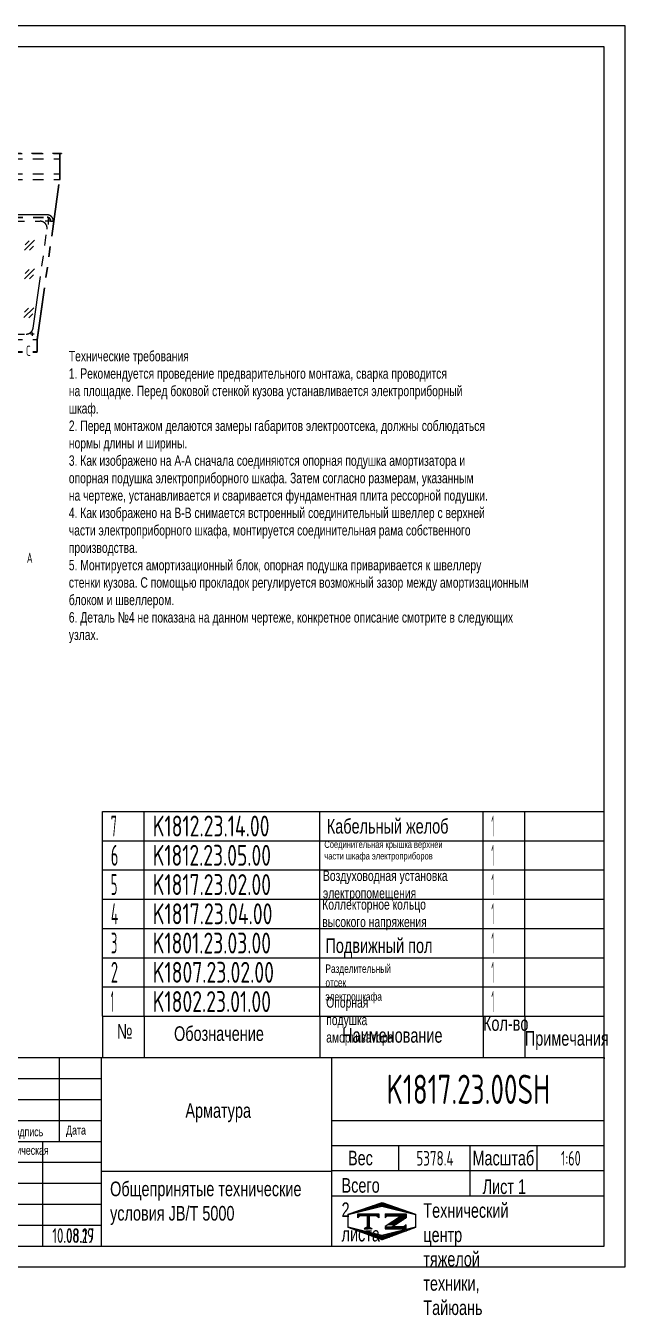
# Model space of a CAD drawing. Header units: millimetres. Extents: x 0 to 25200, y -693 to 17820.
# Drawn here: x 16600 to 25200, y -693 to 17820 of the extents above; entities that cross this region are included whole.
import ezdxf
from ezdxf.enums import TextEntityAlignment as Align

# ---------------------------------------------------------------- set-up
doc = ezdxf.new("R2010")
doc.units = ezdxf.units.MM
doc.header["$LTSCALE"] = 600
for name, pattern in [('F', [0.75, 0.5, -0.25]), ('G', [2, 1.25, -0.25, 0.25, -0.25]), ('K', [2.5, 1.25, -0.25, 0.25, -0.25, 0.25, -0.25])]:
    doc.linetypes.add(name, pattern=pattern)
for name, color, linetype in [('01', 7, 'Continuous'), ('02', 1, 'Continuous'), ('04', 2, 'F'), ('05', 4, 'G'), ('07', 6, 'K'), ('11', 3, 'Continuous'), ('THICK', 7, 'Continuous')]:
    doc.layers.add(name, color=color, linetype=linetype)
doc.styles.get("Standard").update_dxf_attribs({"font": 'isocp', "width": 0.707, "bigfont": 'intecad.shx'})

# ---------------------------------------------------------------- blocks, each defined once
blk = doc.blocks.new('SJSW')
at = {"layer": '07', "color": 6, "linetype": 'K'}
for p, q in [((36804, 36934), (41432, 36934)), ((36804, 36934), (36804, 36929)), ((36819, 36929), (36804, 36929)), ((36819, 34083), (36819, 36929)), ((36819, 36929), (41407, 36929)), ((36824, 34073), (36824, 36929)), ((36824, 36849), (41407, 36849)), ((41407, 36554), (41407, 36929)), ((41407, 36929), (41412, 36929)), ((41412, 36554), (41412, 36929)), ((41412, 36929), (41432, 36929)), ((41432, 36934), (41432, 36929)), ((36824, 36634), (41407, 36634)), ((36824, 36554), (41407, 36554)), ((41084, 34254), (41407, 36555)), ((41089, 34253), (41412, 36554)), ((41407, 36555), (41412, 36555)), ((38488, 35956), (38448, 35956)), ((38538, 36046), (39888, 36046)), ((38538, 36011), (39888, 36011)), ((38538, 36006), (39888, 36006)), ((39748, 35953), (38678, 35953)), ((39938, 35956), (39978, 35956)), ((40107, 35954), (39999, 35954)), ((40077, 35957), (40037, 35957)), ((40053, 36008), (40053, 35900)), ((41226, 36047), (40127, 36047)), ((40127, 36012), (41226, 36012)), ((40127, 36007), (41226, 36007)), ((40153, 35954), (41127, 35954)), ((41287, 35954), (41198, 35954)), ((41242, 35998), (41242, 35909)), ((41276, 35957), (41316, 35957)), ((38538, 35193), (38538, 35813)), ((38578, 35193), (38578, 35813)), ((39748, 35913), (38678, 35913)), ((39848, 35193), (39848, 35813)), ((39888, 35193), (39888, 35813)), ((40053, 35854), (40053, 34433)), ((40212, 35618), (40354, 35760)), ((40219, 35696), (40277, 35753)), ((41026, 34420), (41226, 35840)), ((40281, 35617), (40339, 35674)), ((40903, 35540), (41045, 35681)), ((40910, 35617), (40967, 35675)), ((40972, 35538), (41030, 35595)), ((40212, 35123), (40354, 35264)), ((40219, 35200), (40277, 35258)), ((40281, 35121), (40339, 35179)), ((40903, 35128), (41045, 35269)), ((40910, 35205), (40967, 35263)), ((40972, 35126), (41030, 35184)), ((38678, 35093), (39748, 35093)), ((38678, 35053), (39748, 35053)), ((40204, 34565), (40346, 34706)), ((40211, 34642), (40269, 34700)), ((40273, 34563), (40331, 34620)), ((40895, 34570), (41036, 34711)), ((40902, 34647), (40959, 34705)), ((40964, 34568), (41022, 34625)), ((36824, 34254), (41084, 34254)), ((40153, 34334), (40927, 34334)), ((41039, 34334), (40989, 34334)), ((41014, 34359), (41014, 34309)), ((41084, 34074), (41084, 34253)), ((41084, 34253), (41089, 34253)), ((41089, 34084), (41089, 34253)), ((36824, 34083), (36819, 34083)), ((36824, 34083), (41089, 34083)), ((36824, 34073), (41084, 34073))]:
    blk.add_line(p, q, dxfattribs=at)
for centre, radius, start, end in [((38538, 35956), 90, 90, 180), ((38538, 35956), 55, 90, 180), ((38538, 35956), 50, 90, 180), ((38678, 35813), 140, 90, 180), ((39748, 35813), 140, 0, 90), ((39888, 35956), 90, 0, 90), ((39888, 35956), 55, 0, 90), ((39888, 35956), 50, 0, 90), ((40127, 35957), 90, 90, 180), ((40153, 35854), 100, 90, 180), ((40127, 35957), 55, 90, 180), ((40127, 35957), 50, 90, 180), ((41127, 35854), 100, 352, 90), ((41226, 35957), 90, 0, 90), ((41226, 35957), 55, 0, 90), ((41226, 35957), 50, 0, 90), ((38678, 35813), 100, 90, 180), ((39748, 35813), 100, 0, 90), ((38678, 35193), 140, 180, 270), ((38678, 35193), 100, 180, 270), ((39748, 35193), 100, 270, 0), ((39748, 35193), 140, 270, 0), ((40153, 34434), 100, 180, 270), ((40927, 34434), 100, 270.0607, 351.8588)]:
    blk.add_arc(centre, radius, start, end, dxfattribs=at)
blk = doc.blocks.new('HS223')
at = {"layer": '01'}
blk.add_blockref('SJSW', (5875, 2925), dxfattribs=at)
blk = doc.blocks.new('*U968')
at = {"layer": '01'}
for points in [[(415, 292), (25, 292)], [(25, 292), (25, 5)], [(415, 5), (415, 292)], [(25, 5), (415, 5)]]:
    blk.add_lwpolyline(points, dxfattribs=at)
at = {"layer": '02'}
for points in [[(420, 297), (0, 297)], [(0, 297), (0, 0)], [(420, 0), (420, 297)], [(0, 0), (420, 0)]]:
    blk.add_lwpolyline(points, dxfattribs=at)
blk = doc.blocks.new('*U971')
at = {"layer": '01'}
for p, q in [((0, -420), (0, 0)), ((7200, -420), (7200, 0))]:
    blk.add_line(p, q, dxfattribs=at)
at = {"layer": '02'}
for p, q in [((0, 0), (600, 0)), ((600, -420), (600, 0)), ((600, 0), (3120, 0)), ((3120, -420), (3120, 0)), ((3120, 0), (5460, 0)), ((5460, -420), (5460, 0)), ((5460, 0), (6060, 0)), ((6060, -420), (6060, 0)), ((6060, 0), (7200, 0))]:
    blk.add_line(p, q, dxfattribs=at)
blk = doc.blocks.new('*U972')
at = {"layer": '01'}
for p, q in [((0, -420), (0, 0)), ((7200, -420), (7200, 0))]:
    blk.add_line(p, q, dxfattribs=at)
at = {"layer": '02'}
for p, q in [((0, 0), (600, 0)), ((600, -420), (600, 0)), ((600, 0), (3120, 0)), ((3120, -420), (3120, 0)), ((3120, 0), (5460, 0)), ((5460, -420), (5460, 0)), ((5460, 0), (6060, 0)), ((6060, -420), (6060, 0)), ((6060, 0), (7200, 0))]:
    blk.add_line(p, q, dxfattribs=at)
blk = doc.blocks.new('*U973')
at = {"layer": '01'}
for p, q in [((0, -420), (0, 0)), ((7200, -420), (7200, 0))]:
    blk.add_line(p, q, dxfattribs=at)
at = {"layer": '02'}
for p, q in [((0, 0), (600, 0)), ((600, -420), (600, 0)), ((600, 0), (3120, 0)), ((3120, -420), (3120, 0)), ((3120, 0), (5460, 0)), ((5460, -420), (5460, 0)), ((5460, 0), (6060, 0)), ((6060, -420), (6060, 0)), ((6060, 0), (7200, 0))]:
    blk.add_line(p, q, dxfattribs=at)
blk = doc.blocks.new('*U974')
at = {"layer": '01'}
for p, q in [((0, -420), (0, 0)), ((7200, -420), (7200, 0))]:
    blk.add_line(p, q, dxfattribs=at)
at = {"layer": '02'}
for p, q in [((0, 0), (600, 0)), ((600, -420), (600, 0)), ((600, 0), (3120, 0)), ((3120, -420), (3120, 0)), ((3120, 0), (5460, 0)), ((5460, -420), (5460, 0)), ((5460, 0), (6060, 0)), ((6060, -420), (6060, 0)), ((6060, 0), (7200, 0))]:
    blk.add_line(p, q, dxfattribs=at)
blk = doc.blocks.new('*U975')
at = {"layer": '01'}
for p, q in [((0, -420), (0, 0)), ((7200, -420), (7200, 0))]:
    blk.add_line(p, q, dxfattribs=at)
at = {"layer": '02'}
for p, q in [((0, 0), (600, 0)), ((600, -420), (600, 0)), ((600, 0), (3120, 0)), ((3120, -420), (3120, 0)), ((3120, 0), (5460, 0)), ((5460, -420), (5460, 0)), ((5460, 0), (6060, 0)), ((6060, -420), (6060, 0)), ((6060, 0), (7200, 0))]:
    blk.add_line(p, q, dxfattribs=at)
blk = doc.blocks.new('*U976')
at = {"layer": '01'}
for p, q in [((0, -420), (0, 0)), ((7200, -420), (7200, 0))]:
    blk.add_line(p, q, dxfattribs=at)
at = {"layer": '02'}
for p, q in [((0, 0), (600, 0)), ((600, -420), (600, 0)), ((600, 0), (3120, 0)), ((3120, -420), (3120, 0)), ((3120, 0), (5460, 0)), ((5460, -420), (5460, 0)), ((5460, 0), (6060, 0)), ((6060, -420), (6060, 0)), ((6060, 0), (7200, 0))]:
    blk.add_line(p, q, dxfattribs=at)
blk = doc.blocks.new('*U977')
at = {"layer": '01'}
for p, q in [((0, -420), (0, 0)), ((0, 0), (600, 0)), ((600, 0), (3120, 0)), ((3120, 0), (5460, 0)), ((5460, 0), (6060, 0)), ((6060, 0), (7200, 0)), ((7200, -420), (7200, 0))]:
    blk.add_line(p, q, dxfattribs=at)
at = {"layer": '02'}
for p, q in [((600, -420), (600, 0)), ((3120, -420), (3120, 0)), ((5460, -420), (5460, 0)), ((6060, -420), (6060, 0))]:
    blk.add_line(p, q, dxfattribs=at)
blk = doc.blocks.new('*X981')
at = {"color": 0}
for p, q in [((127.06, 7.8), (132.06, 7.8)), ((127.06, 7.5), (132.06, 7.5)), ((127.06, 7.2), (127.32, 7.2)), ((129.23, 6.3), (131.04, 6.3)), ((129.7, 6.6), (131.51, 6.6)), ((130.16, 6.9), (131.98, 6.9)), ((130.62, 7.2), (132.06, 7.2)), ((127.84, 5.4), (129.64, 5.4)), ((128.3, 5.7), (130.1, 5.7)), ((128.77, 6), (130.57, 6))]:
    blk.add_line(p, q, dxfattribs=at)
blk = doc.blocks.new('*X982')
at = {"color": 0}
for p, q in [((127.06, 4.8), (132.06, 4.8)), ((127.06, 4.5), (132.06, 4.5)), ((131.84, 5.1), (132.06, 5.1))]:
    blk.add_line(p, q, dxfattribs=at)
blk = doc.blocks.new('*X980')
at = {"color": 0}
for p, q in [((122.34, 4.5), (123.72, 4.5)), ((122.82, 4.8), (123.24, 4.8))]:
    blk.add_line(p, q, dxfattribs=at)
blk = doc.blocks.new('*X979')
at = {"color": 0}
for p, q in [((120.53, 7.8), (125.53, 7.8)), ((120.53, 7.5), (125.53, 7.5)), ((120.53, 7.2), (120.79, 7.2)), ((125.27, 7.2), (125.53, 7.2))]:
    blk.add_line(p, q, dxfattribs=at)
blk = doc.blocks.new('*X978')
at = {"color": 0}
for p, q in [((122.38, 9.3), (124.32, 9.3)), ((123.24, 9.6), (125.52, 9.6)), ((124.1, 9.9), (128.52, 9.9)), ((124.97, 10.2), (127.67, 10.2)), ((125.83, 10.5), (126.82, 10.5)), ((127.02, 9.6), (129.37, 9.6)), ((128.22, 9.3), (130.22, 9.3)), ((118.22, 7.8), (118.32, 7.8)), ((118.22, 7.5), (118.27, 7.5)), ((118.22, 7.2), (118.27, 7.2)), ((118.22, 6.9), (118.27, 6.9)), ((118.22, 6.6), (118.27, 6.6)), ((118.22, 6.3), (118.27, 6.3)), ((118.94, 8.1), (119.52, 8.1)), ((119.8, 8.4), (120.72, 8.4)), ((120.66, 8.7), (121.92, 8.7)), ((121.52, 9), (123.12, 9)), ((129.42, 9), (131.07, 9)), ((130.62, 8.7), (131.92, 8.7)), ((131.82, 8.4), (132.77, 8.4)), ((133.02, 8.1), (133.62, 8.1)), ((134.22, 7.8), (134.32, 7.8)), ((134.27, 7.5), (134.32, 7.5)), ((134.27, 7.2), (134.32, 7.2)), ((134.27, 6.9), (134.32, 6.9)), ((134.27, 6.6), (134.32, 6.6)), ((134.27, 6.3), (134.32, 6.3)), ((118.22, 6), (118.27, 6)), ((118.22, 5.7), (118.27, 5.7)), ((118.22, 5.4), (118.27, 5.4)), ((118.22, 5.1), (118.27, 5.1)), ((118.22, 4.8), (118.27, 4.8)), ((118.79, 4.5), (119.42, 4.5)), ((119.61, 4.2), (120.62, 4.2)), ((120.43, 3.9), (121.82, 3.9)), ((121.26, 3.6), (123.02, 3.6)), ((122.08, 3.3), (124.22, 3.3)), ((128.32, 3.3), (130.51, 3.3)), ((129.52, 3.6), (131.32, 3.6)), ((130.72, 3.9), (132.14, 3.9)), ((131.92, 4.2), (132.95, 4.2)), ((133.12, 4.5), (133.76, 4.5)), ((134.27, 6), (134.32, 6)), ((134.27, 5.7), (134.32, 5.7)), ((134.27, 5.4), (134.32, 5.4)), ((134.27, 5.1), (134.32, 5.1)), ((134.27, 4.8), (134.32, 4.8)), ((122.91, 3), (125.42, 3)), ((123.73, 2.7), (128.89, 2.7)), ((124.55, 2.4), (128.07, 2.4)), ((125.38, 2.1), (127.26, 2.1)), ((126.2, 1.8), (126.45, 1.8)), ((127.12, 3), (129.7, 3))]:
    blk.add_line(p, q, dxfattribs=at)

msp = doc.modelspace()

# ---------------------------------------------------------------- linework, layer by layer
at = {"layer": '01'}
for p, q in [((17700, 3600), (24900, 3600)), ((17700, 3600), (17700, 3005.407)), ((18300, 3600), (18300, 3005.407)), ((20820, 3600), (20820, 3005.407)), ((23160, 3600), (23160, 3005.407)), ((23760, 3600), (23760, 3005.407))]:
    msp.add_line(p, q, dxfattribs=at)
for p in [(24900, 3000), (24900, 2999.185), (24900, 2993.096), (24900, 2992.019)]:
    msp.add_point(p, dxfattribs=at)
at = {"layer": 'THICK'}
for p, q in [((14070.167, 3005.407), (24900, 3005.407)), ((17084.381, 1803.004), (17084.381, 3005.407)), ((17685.582, 300), (17685.582, 3005.407)), ((20992.191, 300), (20992.191, 3005.407)), ((24900, 300), (24900, 3005.407)), ((14078.374, 2103.604), (17685.582, 2103.604)), ((20992.191, 2103.604), (24900, 2103.604)), ((14078.374, 1803.004), (17685.582, 1803.004)), ((16843.9, 300), (16843.9, 1803.004)), ((20992.191, 1742.884), (24900, 1742.884)), ((21954.113, 1382.163), (21954.113, 1742.884)), ((22976.155, 1021.442), (22976.155, 1742.884)), ((23938.078, 1382.163), (23938.078, 1742.884)), ((17685.582, 1376.951), (20992.191, 1376.951)), ((20992.191, 1382.163), (24900, 1382.163)), ((20992.191, 1021.442), (24900, 1021.442)), ((14078.374, 300), (24900, 300))]:
    msp.add_line(p, q, dxfattribs=at)
at = {"layer": 'THICK', "color": 3}
for p, q in [((14078.374, 2704.806), (17685.582, 2704.806)), ((14078.374, 2404.205), (17685.582, 2404.205)), ((14078.374, 1502.403), (17685.582, 1502.403)), ((14078.374, 1201.802), (17685.582, 1201.802)), ((21223.778, 757.279), (21711.054, 926.997)), ((21711.054, 926.997), (22192.002, 757.279)), ((14078.374, 901.201), (17685.582, 901.201)), ((21223.778, 568.275), (21223.778, 757.279)), ((21226.942, 753.457), (21707.903, 873.697)), ((21226.942, 573.096), (21226.942, 753.457)), ((21362.752, 702.764), (21362.752, 762.884)), ((21362.752, 762.884), (21663.353, 762.884)), ((21663.353, 762.884), (21663.353, 702.764)), ((21707.903, 873.697), (22188.864, 753.457)), ((21755.401, 762.884), (21755.401, 702.764)), ((21755.401, 762.884), (22056.002, 762.884)), ((22056.002, 762.884), (22056.002, 702.764)), ((22188.864, 753.457), (22188.864, 573.096)), ((22192.002, 757.279), (22192.002, 568.275)), ((14078.374, 600.601), (17685.582, 600.601)), ((21711.054, 390.842), (21223.778, 568.275)), ((21707.903, 452.856), (21226.942, 573.096)), ((21392.813, 732.824), (21362.752, 702.764)), ((21633.293, 732.824), (21392.813, 732.824)), ((21513.049, 581.956), (21454.809, 545.312)), ((21499.898, 733.111), (21499.898, 568.215)), ((21513.049, 733.111), (21513.049, 568.215)), ((21513.049, 581.956), (21571.288, 545.312)), ((21528.078, 733.111), (21528.078, 568.215)), ((21663.353, 702.764), (21633.293, 732.824)), ((22188.864, 573.096), (21707.903, 452.856)), ((22192.002, 568.275), (21711.054, 390.842)), ((21755.401, 702.764), (21785.461, 732.824)), ((21992.118, 732.824), (21755.401, 579.666)), ((21755.401, 579.666), (21755.401, 545.312)), ((21785.461, 732.824), (21992.118, 732.824)), ((21901.992, 604.777), (21856.048, 575.372)), ((22025.934, 575.372), (21856.048, 575.372)), ((22055.994, 703.338), (21901.992, 604.777)), ((22055.994, 605.432), (22025.934, 575.372)), ((22055.994, 545.312), (22055.994, 605.432)), ((21454.809, 545.312), (21513.049, 545.312)), ((21571.288, 545.312), (21513.049, 545.312)), ((21755.401, 545.312), (22055.994, 545.312))]:
    msp.add_line(p, q, dxfattribs=at)

# ---------------------------------------------------------------- block references
at = {"layer": '04', "ltscale": 1.2}
msp.add_blockref('HS223', (-30196.262, -23865.486), dxfattribs=at)
at = {"layer": '07', "xscale": 60, "yscale": 60, "zscale": 60}
msp.add_blockref('*U968', (0, 0), dxfattribs=at)
at = {"layer": '07'}
for name, p in [('*U977', (17700, 6540)), ('*U976', (17700, 6120)), ('*U975', (17700, 5700)), ('*U974', (17700, 5280)), ('*U973', (17700, 4860)), ('*U972', (17700, 4440)), ('*U971', (17700, 4020))]:
    msp.add_blockref(name, p, dxfattribs=at)
at = {"layer": 'THICK', "color": 3, "xscale": 60.12014613474426, "yscale": 60.12014613472093, "zscale": 60.12014613472089}
for name in ['*X978', '*X979', '*X981', '*X980', '*X982']:
    msp.add_blockref(name, (14116.397, 285.311), dxfattribs=at)

# ---------------------------------------------------------------- texts
at = {"layer": '01', "attachment_point": 1}
for s, insert, char_height in [('{\\fArial|b0|i0|c204|p34;Подпись}', (16346.251, 2003.846), 128.19137), ('{\\fArial|b0|i0|c204|p34;Дата}', (17177.68, 2028.424), 128.19137), ('{\\fArial|b0|i0|c204|p34;Технологическая\\Pпроверка}', (15921.361, 1738.13), 128.19137), ('{\\fArial|b0|i0|c204|p34;Вес}', (21223.117, 1668.232), 209.37924)]:
    msp.add_mtext(s, dxfattribs=dict(at, insert=insert, char_height=char_height))
at = {"layer": '01', "insert": (22303.671, 915.184), "char_height": 209.37924, "width": 9.83939, "attachment_point": 1}
msp.add_mtext('{\\fArial|b0|i0|c204|p34;Технический центр\\Pтяжелой техники, Тайюань}', dxfattribs=at)
at = {"layer": '05', "insert": (23009.212, 1667.242), "char_height": 209.46302, "attachment_point": 1}
msp.add_mtext('{\\fArial|b0|i0|c204|p34;\\C0;Масштаб}', dxfattribs=at)
at = {"layer": '07', "attachment_point": 1}
for s, insert, char_height in [('{\\fArial|b0|i0|c204|p34;\\C3;Технические требования\\P1. Рекомендуется проведение предварительного монтажа, сварка проводится\\Pна площадке. Перед боковой стенкой кузова устанавливается электроприборный\\Pшкаф.\\P2. Перед монтажом делаются замеры габаритов электроотсека, должны соблюдаться\\Pнормы длины и ширины.\\P3. Как изображено на А-А сначала соединяются опорная подушка амортизатора и \\Pопорная подушка электроприборного шкафа. Затем согласно размерам, указанным\\Pна чертеже, устанавливается и сваривается фундаментная плита рессорной подушки.\\P4. Как изображено на В-В снимается встроенный соединительный швеллер с верхней\\Pчасти электроприборного шкафа, монтируется соединительная рама собственного\\Pпроизводства.\\P5. Монтируется амортизационный блок, опорная подушка приваривается к швеллеру\\Pстенки кузова. С помощью прокладок регулируется возможный зазор между амортизационным\\Pблоком и швеллером.\\P6. Деталь №4 не показана на данном чертеже, конкретное описание смотрите в следующих\\Pузлах.}', (17216.994, 13152.461), 150), ('{\\fArial|b0|i0|c204|p34;\\C3;Кабельный желоб}', (20918.654, 6432.131), 210), ('{\\fArial|b0|i0|c204|p34;\\C3;Соединительная крышка верхней \\Pчасти шкафа электроприборов}', (20883.161, 6116.853), 100), ('{\\fArial|b0|i0|c204|p34;\\C3;Воздуховодная установка \\Pэлектропомещения}', (20863.499, 5691.584), 150), ('{\\fArial|b0|i0|c204|p34;\\C3;Коллекторное кольцо \\Pвысокого напряжения}', (20853.498, 5279.304), 150), ('{\\fArial|b0|i0|c204|p34;\\C3;Подвижный пол}', (20899.089, 4717.498), 210), ('{\\fArial|b0|i0|c204|p34;\\C0;Кол-во}', (23160, 3600), 210), ('{\\fArial|b0|i0|c204|p34;\\C0;№}', (17907.485, 3486.317), 210), ('{\\fArial|b0|i0|c204|p34;\\C0;Обозначение}', (18726.423, 3454.847), 210), ('{\\fArial|b0|i0|c204|p34;\\C0;Наименование}', (21139.139, 3429.671), 210), ('{\\fArial|b0|i0|c204|p34;\\C0;Примечания}', (23760, 3386.419), 210), ('{\\fArial|b0|i0|c204|p34;\\C3;Арматура}', (18889.751, 2350.816), 210), ('{\\fArial|b0|i0|c204|p34;\\C0;Общепринятые технические\\Pусловия \\fArial|b0|i0|c0|p34;JB/T 5000}', (17808.956, 1225.371), 210), ('{\\fArial|b0|i0|c204|p34;\\C0;Лист 1}', (23153.738, 1257.003), 210)]:
    msp.add_mtext(s, dxfattribs=dict(at, insert=insert, char_height=char_height))
for s, insert, char_height, width in [('{\\fArial|b0|i0|c204|p34;\\C3;Разделительный отсек электрошкафа}', (20899.089, 4342.31), 120, 5.60474), ('{\\fArial|b0|i0|c204|p34;\\C3;Опорная подушка амортизатора}', (20910.299, 3871.925), 150, 5.60474), ('{\\fArial|b0|i0|c204|p34;\\C0;Всего 2 листа}', (21130.051, 1275.841), 210, 6.28474)]:
    msp.add_mtext(s, dxfattribs=dict(at, insert=insert, char_height=char_height, width=width))
at = {"layer": '11', "ltscale": 1.2, "width": 0.707}
for s, p in [('C', (16602.718, 13036.69)), ('A', (16613.968, 10063.729))]:
    msp.add_text(s, height=147, dxfattribs=at).set_placement(p, align=Align.BOTTOM_LEFT)
at = {"layer": '11'}
for s, height, width, p, p2 in [('7', 300, 0.514182, (17820, 6180), (17904.84, 6180)), ('K1812.23.14.00', 300, 0.693836, (18420, 6180), (20096.818, 6180)), ('1', 300, 0.404, (23280, 6180), (23322.42, 6180)), ('6', 300, 0.600695, (17820, 5760), (17928.054, 5760)), ('K1812.23.05.00', 300, 0.693997, (18420, 5760), (20118.028, 5760)), ('1', 300, 0.404, (23280, 5760), (23322.42, 5760)), ('5', 300, 0.527686, (17820, 5340), (17913.625, 5340)), ('K1817.23.02.00', 300, 0.693997, (18420, 5340), (20118.028, 5340)), ('1', 300, 0.404, (23280, 5340), (23322.42, 5340)), ('4', 300, 0.543846, (17820, 4920), (17926.05, 4920)), ('K1817.23.04.00', 300, 0.694154, (18420, 4920), (20139.238, 4920)), ('1', 300, 0.404, (23280, 4920), (23322.42, 4920)), ('3', 300, 0.527686, (17820, 4500), (17913.625, 4500)), ('K1801.23.03.00', 300, 0.693997, (18420, 4500), (20118.028, 4500)), ('1', 300, 0.404, (23280, 4500), (23322.42, 4500)), ('2', 300, 0.562593, (17820, 4080), (17922.965, 4080)), ('K1807.23.02.00', 300, 0.694308, (18420, 4080), (20160.448, 4080)), ('1', 300, 0.404, (23280, 4080), (23322.42, 4080)), ('1', 300, 0.404, (17820, 3660), (17862.42, 3660)), ('K1802.23.01.00', 300, 0.693997, (18420, 3660), (20118.028, 3660)), ('1', 300, 0.404, (23280, 3660), (23322.42, 3660)), ('K1817.23.00SH', 420, 0.693834, (21776.345, 2340), (24123.655, 2340)), ('5378.4', 210, 0.67872, (22202.754, 1455), (22737.246, 1455)), ('1:60', 210, 0.655288, (24278.895, 1455), (24561.105, 1455)), ('10.08.19', 210, 0.661132, (16980, 345), (17580, 345)), ('10.08.27', 209.9366, 0.642055, (16982.392, 344.986), (17582.211, 344.986))]:
    msp.add_text(s, height=height, dxfattribs=dict(at, width=width)).set_placement(p, p2, align=Align.FIT)

doc.saveas('drawing.dxf')
